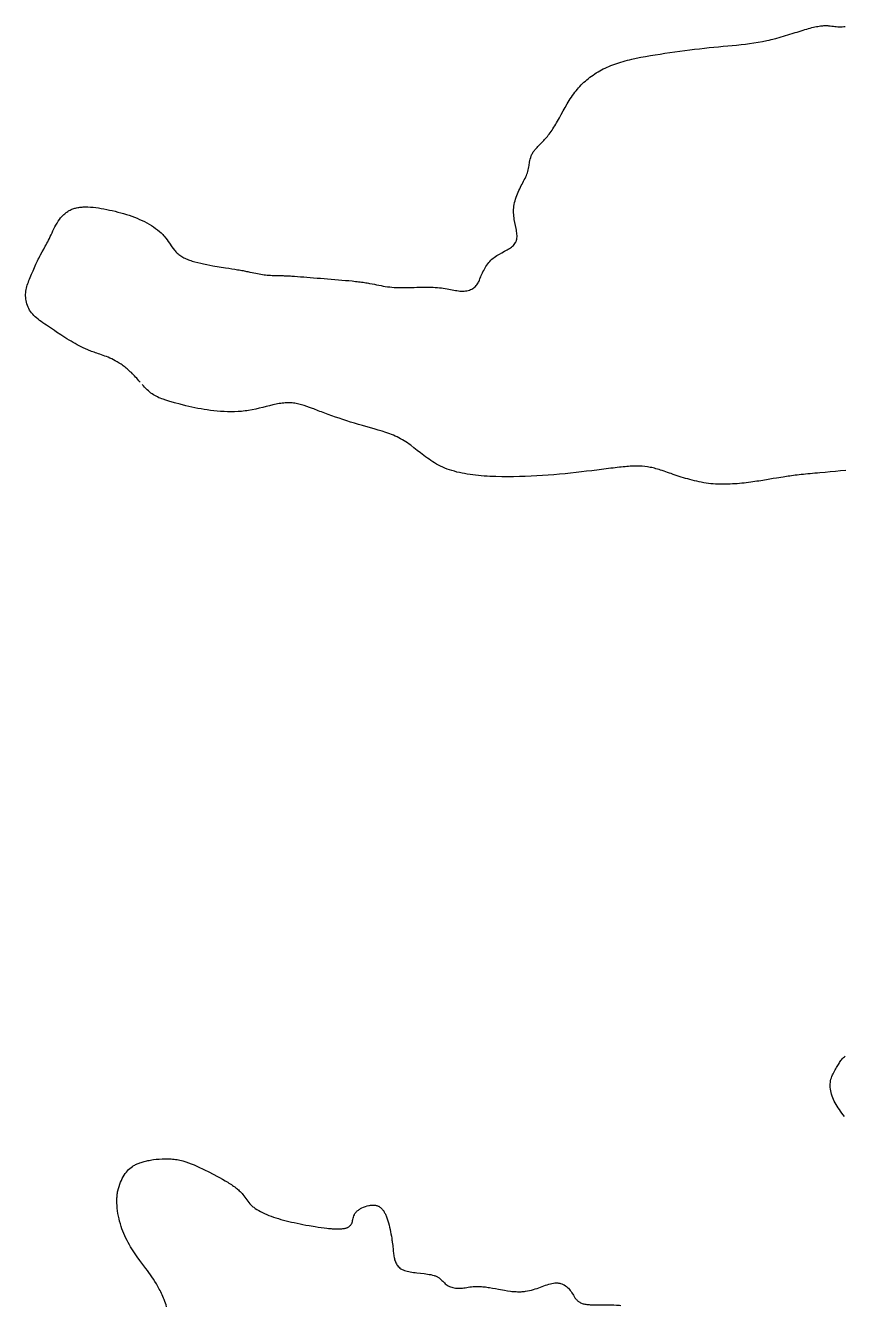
# Model space of a CAD drawing. Header units: millimetres. Extents: x -595 to 2558, y 454 to 5162.
# Drawn here: x -595 to 845, y 2808 to 5060 of the extents above; entities that cross this region are included whole.
import ezdxf

# ---------------------------------------------------------------- set-up
doc = ezdxf.new("R2010")
doc.units = ezdxf.units.MM
doc.layers.add('188', color=7, linetype='Continuous')

msp = doc.modelspace()

# ---------------------------------------------------------------- linework, layer by layer
at = {"layer": '188', "elevation": 188}
for points in [[(-394.1, 4432.6), (-396.1, 4435), (-398, 4437.2), (-399.9, 4439.4), (-401.8, 4441.6), (-403.7, 4443.6), (-405.6, 4445.6), (-407.5, 4447.5), (-409.4, 4449.3), (-411.2, 4451), (-413.1, 4452.7), (-414.9, 4454.3), (-416.7, 4455.9), (-418.5, 4457.4), (-420.3, 4458.8), (-422.1, 4460.2), (-423.9, 4461.5), (-425.6, 4462.8), (-427.4, 4464), (-430.8, 4466.3), (-434.2, 4468.3), (-437.6, 4470.2), (-440.8, 4471.9), (-444, 4473.5), (-447.2, 4475), (-450.3, 4476.3), (-453.3, 4477.5), (-456.3, 4478.6), (-459.1, 4479.7), (-461.9, 4480.6), (-464.7, 4481.6), (-467.3, 4482.5), (-469.9, 4483.4), (-472.4, 4484.2), (-474.8, 4485.1), (-477.2, 4486), (-479.5, 4486.8), (-481.7, 4487.7), (-483.8, 4488.5), (-485.9, 4489.4), (-490, 4491.1), (-493.9, 4492.9), (-497.6, 4494.7), (-501.3, 4496.5), (-504.8, 4498.4), (-508.3, 4500.4), (-511.9, 4502.4), (-515.4, 4504.5), (-519, 4506.6), (-522.7, 4508.9), (-526.3, 4511.2), (-533.7, 4515.9), (-541.1, 4520.8), (-544.8, 4523.2), (-548.3, 4525.6), (-551.9, 4528), (-555.3, 4530.4), (-558.6, 4532.6), (-561.8, 4534.9), (-564.9, 4537.1), (-567.9, 4539.2), (-570.8, 4541.3), (-573.5, 4543.5), (-576.1, 4545.6), (-578.5, 4547.8), (-580.8, 4550), (-583, 4552.3), (-584.9, 4554.6), (-586.7, 4557), (-588.4, 4559.5), (-589.8, 4562.1), (-591.1, 4564.8), (-592.2, 4567.5), (-593.2, 4570.3), (-593.9, 4573.1), (-594.6, 4576), (-595, 4578.8), (-595.3, 4581.6), (-595.4, 4584.5), (-595.4, 4587.3), (-595.3, 4590), (-594.9, 4592.8), (-594.5, 4595.5), (-593.9, 4598.1), (-593.2, 4600.8), (-592.4, 4603.4), (-591.5, 4606), (-590.6, 4608.7), (-589.5, 4611.3), (-588.4, 4614), (-587.3, 4616.8), (-586.1, 4619.6), (-584.9, 4622.4), (-582.4, 4628.3), (-579.8, 4634.3), (-577.2, 4640.2), (-574.5, 4646), (-573.1, 4648.8), (-571.8, 4651.6), (-570.4, 4654.3), (-569.1, 4656.9), (-566.4, 4661.8), (-563.6, 4666.7), (-560.9, 4671.6), (-559.4, 4674.2), (-558, 4676.9), (-556.6, 4679.6), (-555.1, 4682.5), (-553.6, 4685.6), (-552.1, 4688.7), (-550.5, 4692), (-548.9, 4695.4), (-547.3, 4698.8), (-545.5, 4702.3), (-543.8, 4705.7), (-542, 4709.1), (-540, 4712.4), (-538.1, 4715.6), (-536, 4718.6), (-533.8, 4721.5), (-532.7, 4722.9), (-531.6, 4724.2), (-530.4, 4725.4), (-529.2, 4726.7), (-528, 4727.8), (-526.7, 4729), (-525.4, 4730), (-524.1, 4731.1), (-522.8, 4732), (-521.4, 4733), (-520, 4733.8), (-518.5, 4734.7), (-517.1, 4735.4), (-515.5, 4736.2), (-514, 4736.8), (-512.4, 4737.4), (-510.7, 4738), (-509.1, 4738.5), (-507.4, 4739), (-505.6, 4739.4), (-503.8, 4739.8), (-502, 4740.1), (-500.1, 4740.4), (-498.1, 4740.6), (-496.2, 4740.8), (-494.1, 4740.9), (-492.1, 4741), (-490, 4741), (-487.9, 4741), (-485.7, 4740.9), (-481.3, 4740.7), (-476.7, 4740.3), (-472.1, 4739.8), (-467.4, 4739.1), (-462.6, 4738.3), (-457.7, 4737.5), (-452.8, 4736.5), (-447.8, 4735.5), (-442.9, 4734.4), (-437.9, 4733.2), (-432.9, 4731.9), (-428, 4730.6), (-423.1, 4729.2), (-418.2, 4727.7), (-413.4, 4726.2), (-408.6, 4724.5), (-403.9, 4722.8), (-399.3, 4721), (-394.8, 4719.1), (-390.3, 4717), (-386, 4715), (-381.9, 4712.8), (-377.8, 4710.5), (-373.9, 4708.1), (-370.2, 4705.7), (-366.6, 4703.2), (-363.2, 4700.5), (-360, 4697.8), (-356.9, 4695.1), (-354, 4692.2), (-352.7, 4690.7), (-351.4, 4689.3), (-348.9, 4686.2), (-346.6, 4683.2), (-344.4, 4680.1), (-342.3, 4677), (-338.1, 4670.8), (-335.9, 4667.8), (-333.7, 4664.9), (-332.5, 4663.5), (-331.2, 4662.1), (-329.9, 4660.8), (-328.6, 4659.5), (-327.2, 4658.2), (-325.7, 4657), (-324.1, 4655.8), (-322.5, 4654.7), (-320.8, 4653.6), (-319, 4652.6), (-317.1, 4651.6), (-315.2, 4650.6), (-313.2, 4649.7), (-311.1, 4648.8), (-309, 4648), (-306.8, 4647.2), (-304.5, 4646.4), (-302.2, 4645.7), (-299.9, 4644.9), (-297.5, 4644.3), (-292.5, 4643), (-287.4, 4641.8), (-282.2, 4640.6), (-276.8, 4639.5), (-271.4, 4638.5), (-265.8, 4637.5), (-254.6, 4635.6), (-243.5, 4633.8), (-238, 4632.9), (-232.6, 4632), (-227.4, 4631.2), (-222.4, 4630.4), (-219.9, 4630), (-217.5, 4629.6), (-215.2, 4629.2), (-212.9, 4628.8), (-210.7, 4628.4), (-208.6, 4628), (-206.5, 4627.6), (-204.5, 4627.2), (-202.6, 4626.8), (-200.7, 4626.4), (-197.1, 4625.7), (-193.7, 4625), (-190.5, 4624.3), (-187.4, 4623.7), (-184.4, 4623.1), (-181.6, 4622.5), (-178.7, 4622.1), (-175.9, 4621.6), (-173.1, 4621.3), (-170.3, 4621), (-167.4, 4620.8), (-164.5, 4620.6), (-161.4, 4620.5), (-158.3, 4620.4), (-155.1, 4620.3), (-151.7, 4620.2), (-148.1, 4620.1), (-144.3, 4620), (-142.4, 4620), (-140.4, 4619.9), (-138.3, 4619.8), (-136.2, 4619.8), (-134, 4619.7), (-131.8, 4619.5), (-129.5, 4619.4), (-127.1, 4619.3), (-124.7, 4619.1), (-122.2, 4619), (-117, 4618.6), (-111.7, 4618.2), (-106.2, 4617.7), (-100.5, 4617.3), (-94.7, 4616.8), (-88.8, 4616.3), (-82.7, 4615.8), (-76.5, 4615.3), (-70.3, 4614.8), (-64, 4614.3), (-51.4, 4613.3), (-45.1, 4612.8), (-38.9, 4612.2), (-32.7, 4611.7), (-26.7, 4611.2), (-20.8, 4610.6), (-15.1, 4610), (-12.3, 4609.7), (-9.6, 4609.4), (-6.9, 4609), (-4.3, 4608.7), (-1.8, 4608.3), (0.7, 4608), (3.1, 4607.6), (5.4, 4607.2), (7.7, 4606.8), (9.9, 4606.4), (14.1, 4605.6), (18.2, 4604.8), (22.2, 4604), (26.1, 4603.2), (29.9, 4602.4), (33.6, 4601.7), (37.4, 4601.1), (41.3, 4600.5), (45.2, 4600.1), (49.2, 4599.7), (53.3, 4599.4), (57.6, 4599.2), (61.9, 4599.1), (66.2, 4599.1), (70.7, 4599.1), (79.6, 4599.2), (88.4, 4599.4), (92.8, 4599.5), (97.2, 4599.6), (101.4, 4599.7), (105.6, 4599.7), (109.7, 4599.7), (113.7, 4599.7), (117.7, 4599.6), (121.5, 4599.5), (125.3, 4599.3), (129, 4599.1), (132.6, 4598.8), (136.1, 4598.5), (139.5, 4598.1), (142.8, 4597.6), (146, 4597), (149.1, 4596.4), (152.2, 4595.8), (155.1, 4595.2), (158, 4594.6), (160.8, 4594.1), (163.5, 4593.6), (166.2, 4593.2), (168.8, 4592.9), (171.3, 4592.7), (173.8, 4592.7), (176.3, 4592.8), (178.7, 4593.1), (181, 4593.5), (183.2, 4594.1), (185.4, 4594.7), (187.5, 4595.6), (189.4, 4596.5), (191.3, 4597.5), (193, 4598.6), (194.6, 4599.9), (196.1, 4601.2), (197.4, 4602.5), (198.6, 4604), (199.6, 4605.5), (200.6, 4607.1), (201.5, 4608.8), (202.3, 4610.5), (203.1, 4612.3), (203.8, 4614.2), (204.6, 4616.2), (205.4, 4618.2), (206.3, 4620.3), (207.2, 4622.5), (208.2, 4624.7), (209.3, 4627), (210.5, 4629.3), (211.7, 4631.6), (213.1, 4633.9), (214.5, 4636.2), (216, 4638.5), (217.7, 4640.7), (219.4, 4642.9), (221.2, 4645), (223, 4647), (225, 4648.8), (227.1, 4650.6), (229.2, 4652.2), (231.4, 4653.7), (233.6, 4655.2), (235.8, 4656.6), (238.1, 4657.9), (242.7, 4660.4), (247.2, 4662.8), (251.6, 4665.2), (253.7, 4666.4), (255.8, 4667.7), (257.7, 4669), (259.6, 4670.4), (261.3, 4671.8), (262.9, 4673.3), (264.3, 4674.8), (265.6, 4676.4), (266.7, 4678.1), (267.1, 4679), (267.6, 4679.9), (267.9, 4680.9), (268.3, 4681.8), (268.5, 4682.8), (268.7, 4683.8), (269, 4685.9), (269.2, 4688.1), (269.2, 4690.4), (269, 4692.8), (268.7, 4695.2), (268.4, 4697.7), (268, 4700.2), (267.5, 4702.8), (266.4, 4708.1), (265.3, 4713.5), (264.3, 4719), (263.9, 4721.8), (263.5, 4724.6), (263.3, 4727.5), (263.1, 4730.4), (263, 4733.3), (263.1, 4736.3), (263.3, 4739.3), (263.7, 4742.4), (264.2, 4745.4), (264.9, 4748.5), (265.7, 4751.6), (266.6, 4754.8), (267.7, 4757.9), (268.8, 4760.9), (270, 4764), (271.3, 4767), (272.6, 4769.9), (273.9, 4772.8), (275.3, 4775.6), (276.7, 4778.4), (278.1, 4781), (279.4, 4783.6), (280.7, 4786.2), (282, 4788.7), (283.3, 4791.1), (284.5, 4793.6), (285.6, 4796), (286.6, 4798.5), (287.5, 4801), (288.3, 4803.5), (289, 4806.1), (289.5, 4808.7), (290, 4811.4), (290.4, 4814.1), (291.3, 4819.6), (291.9, 4822.4), (292.5, 4825.2), (293.3, 4828), (294.3, 4830.8), (294.9, 4832.1), (295.5, 4833.5), (296.2, 4834.9), (297, 4836.2), (297.8, 4837.6), (298.8, 4838.9), (299.8, 4840.3), (300.8, 4841.6), (302, 4843), (303.2, 4844.3), (304.4, 4845.7), (305.7, 4847.1), (307.1, 4848.5), (308.5, 4850), (310, 4851.4), (311.4, 4853), (313, 4854.5), (314.5, 4856.2), (316.1, 4857.8), (317.7, 4859.5), (319.3, 4861.3), (320.9, 4863.2), (322.6, 4865.1), (324.2, 4867.1), (325.9, 4869.2), (327.5, 4871.4), (329.2, 4873.7), (330.8, 4876), (332.4, 4878.5), (334, 4881), (335.7, 4883.6), (337.3, 4886.4), (338.9, 4889.1), (340.5, 4892), (343.7, 4897.8), (347, 4903.7), (350.3, 4909.8), (353.8, 4916), (357.3, 4922.1), (361, 4928.1), (362.9, 4931.1), (364.9, 4934), (366.8, 4936.9), (368.9, 4939.8), (371, 4942.6), (373.1, 4945.3), (375.3, 4947.9), (377.5, 4950.5), (379.8, 4953.1), (382.2, 4955.5), (384.6, 4957.9), (387, 4960.3), (389.6, 4962.5), (392.1, 4964.8), (394.8, 4966.9), (397.4, 4969), (400.2, 4971.1), (403, 4973), (405.8, 4975), (408.7, 4976.8), (411.7, 4978.6), (414.7, 4980.3), (417.8, 4982), (421, 4983.7), (424.2, 4985.2), (427.5, 4986.7), (430.8, 4988.2), (434.2, 4989.6), (437.6, 4990.9), (441.1, 4992.2), (444.7, 4993.4), (448.3, 4994.6), (452, 4995.8), (455.7, 4996.9), (459.5, 4997.9), (463.3, 4998.9), (467.2, 4999.9), (471.1, 5000.8), (479.1, 5002.6), (487.2, 5004.2), (495.4, 5005.8), (503.8, 5007.2), (512.2, 5008.6), (520.8, 5010), (529.4, 5011.3), (538.1, 5012.5), (555.5, 5014.9), (573, 5017.2), (581.7, 5018.3), (590.3, 5019.3), (598.9, 5020.3), (607.3, 5021.2), (615.7, 5022.1), (623.9, 5022.9), (632, 5023.6), (640, 5024.4), (647.8, 5025.1), (655.6, 5025.8), (663.3, 5026.6), (670.9, 5027.5), (678.5, 5028.4), (686.1, 5029.5), (693.7, 5030.7), (701.3, 5032.1), (708.9, 5033.6), (712.8, 5034.5), (716.6, 5035.4), (724.4, 5037.4), (732.1, 5039.6), (739.8, 5041.8), (747.4, 5044.1), (754.8, 5046.5), (758.4, 5047.6), (762, 5048.7), (765.5, 5049.9), (769, 5050.9), (772.4, 5052), (775.7, 5053), (778.9, 5053.9), (782, 5054.8), (785, 5055.7), (787.9, 5056.4), (790.7, 5057.1), (793.4, 5057.8), (795.9, 5058.3), (798.3, 5058.7), (800.7, 5059.1), (802.9, 5059.4), (805, 5059.6), (807, 5059.8), (808.9, 5059.9), (810.8, 5060), (812.5, 5060), (814.2, 5060), (815.8, 5059.9), (817.4, 5059.8), (820.3, 5059.5), (823.1, 5059.2), (825.8, 5058.8), (828.3, 5058.5), (830.9, 5058.2), (833.4, 5058), (836, 5057.9), (838.6, 5058), (841.3, 5058.1), (843.9, 5058.4), (846.5, 5058.7)], [(847.8, 4277.1), (838.6, 4276.3), (829.4, 4275.4), (820.2, 4274.6), (811.1, 4273.9), (802.2, 4273.1), (797.8, 4272.7), (793.4, 4272.3), (789.2, 4271.9), (785, 4271.5), (780.9, 4271.1), (776.9, 4270.7), (773.1, 4270.3), (769.3, 4269.9), (765.7, 4269.5), (762.2, 4269.1), (758.8, 4268.7), (755.5, 4268.3), (752.3, 4267.8), (749.1, 4267.4), (746.1, 4267), (743.1, 4266.5), (737.2, 4265.6), (725.7, 4263.7), (719.9, 4262.8), (714, 4261.8), (711, 4261.3), (707.9, 4260.7), (704.7, 4260.2), (701.5, 4259.7), (698.2, 4259.2), (694.8, 4258.6), (691.3, 4258.1), (687.7, 4257.6), (684, 4257), (680.3, 4256.5), (676.5, 4256), (672.6, 4255.5), (668.6, 4255.1), (664.6, 4254.7), (660.6, 4254.3), (656.5, 4253.9), (652.4, 4253.6), (648.2, 4253.4), (644, 4253.1), (639.8, 4253), (635.6, 4252.9), (631.3, 4252.9), (627.1, 4252.9), (622.8, 4253.1), (618.6, 4253.3), (614.3, 4253.6), (610.1, 4253.9), (605.9, 4254.4), (601.7, 4255), (597.6, 4255.6), (593.4, 4256.4), (589.4, 4257.2), (585.3, 4258.1), (581.3, 4259), (577.3, 4260), (573.4, 4261.1), (569.5, 4262.2), (565.7, 4263.3), (561.9, 4264.5), (558.2, 4265.7), (554.5, 4266.8), (550.9, 4268), (547.4, 4269.2), (544, 4270.4), (540.6, 4271.6), (537.3, 4272.7), (534, 4273.9), (530.9, 4274.9), (527.8, 4276), (524.8, 4277), (521.9, 4277.9), (519.1, 4278.8), (516.3, 4279.6), (513.7, 4280.3), (511.1, 4281), (508.6, 4281.6), (506.1, 4282.2), (503.6, 4282.7), (501.2, 4283.1), (498.8, 4283.5), (494.1, 4284.2), (489.3, 4284.6), (486.8, 4284.7), (484.4, 4284.8), (481.9, 4284.9), (479.3, 4284.9), (476.7, 4284.8), (474, 4284.8), (471.3, 4284.6), (468.4, 4284.5), (465.5, 4284.3), (462.5, 4284), (459.3, 4283.8), (456, 4283.5), (452.7, 4283.1), (449.2, 4282.8), (445.6, 4282.4), (441.9, 4281.9), (438.2, 4281.5), (434.3, 4281), (430.4, 4280.6), (426.3, 4280.1), (422.2, 4279.6), (418.1, 4279), (413.8, 4278.5), (409.5, 4277.9), (405.1, 4277.4), (400.7, 4276.8), (391.6, 4275.7), (382.4, 4274.6), (373, 4273.5), (363.5, 4272.5), (353.8, 4271.5), (344, 4270.6), (334.2, 4269.7), (324.2, 4268.9), (314.2, 4268.2), (304.1, 4267.6), (293.9, 4267.1), (283.6, 4266.6), (273.3, 4266.3), (263, 4266.1), (252.6, 4266.1), (242.3, 4266.2), (231.9, 4266.4), (221.6, 4266.8), (216.4, 4267.1), (211.3, 4267.4), (206.3, 4267.8), (201.3, 4268.3), (196.3, 4268.8), (191.4, 4269.4), (186.5, 4270.1), (181.7, 4270.8), (177, 4271.6), (172.4, 4272.5), (167.8, 4273.5), (163.3, 4274.5), (158.9, 4275.7), (154.6, 4276.9), (150.4, 4278.3), (146.4, 4279.7), (142.4, 4281.2), (138.5, 4282.9), (134.8, 4284.6), (131.2, 4286.5), (127.7, 4288.4), (124.2, 4290.4), (120.9, 4292.5), (117.7, 4294.6), (114.5, 4296.8), (111.4, 4299), (108.3, 4301.2), (105.3, 4303.5), (99.4, 4308.1), (93.6, 4312.6), (87.9, 4317.1), (82.2, 4321.5), (79.3, 4323.6), (76.4, 4325.6), (73.5, 4327.6), (70.5, 4329.5), (67.5, 4331.3), (64.4, 4333), (61.3, 4334.6), (58.2, 4336.2), (55, 4337.7), (51.8, 4339.1), (48.6, 4340.4), (45.3, 4341.7), (42, 4342.9), (38.6, 4344.1), (31.8, 4346.4), (25, 4348.4), (18.1, 4350.4), (11.1, 4352.4), (-2.8, 4356.2), (-9.8, 4358.2), (-16.7, 4360.2), (-23.6, 4362.3), (-30.5, 4364.5), (-37.2, 4366.7), (-43.9, 4369), (-50.4, 4371.2), (-56.7, 4373.5), (-62.9, 4375.7), (-69, 4378), (-71.9, 4379.1), (-74.8, 4380.2), (-77.6, 4381.2), (-80.4, 4382.3), (-83.1, 4383.3), (-85.8, 4384.4), (-88.4, 4385.4), (-90.9, 4386.3), (-95.9, 4388.2), (-100.7, 4389.9), (-105.4, 4391.5), (-110, 4392.9), (-112.4, 4393.5), (-114.7, 4394.1), (-117, 4394.6), (-119.3, 4395.1), (-121.6, 4395.5), (-124, 4395.8), (-126.3, 4396), (-128.7, 4396.2), (-131.2, 4396.3), (-133.6, 4396.3), (-136.1, 4396.3), (-138.7, 4396.1), (-141.2, 4395.9), (-143.9, 4395.6), (-146.6, 4395.2), (-149.3, 4394.8), (-152.1, 4394.3), (-154.8, 4393.7), (-160.6, 4392.5), (-166.4, 4391.1), (-172.3, 4389.7), (-178.3, 4388.2), (-184.4, 4386.7), (-190.6, 4385.3), (-196.8, 4384), (-203, 4382.9), (-206.1, 4382.4), (-209.3, 4381.9), (-212.4, 4381.6), (-215.5, 4381.2), (-221.7, 4380.7), (-227.9, 4380.5), (-234.1, 4380.4), (-240.2, 4380.4), (-246.3, 4380.7), (-252.3, 4381), (-258.3, 4381.5), (-264.2, 4382.1), (-270, 4382.9), (-275.7, 4383.7), (-281.3, 4384.5), (-286.8, 4385.5), (-292.2, 4386.5), (-297.6, 4387.6), (-302.9, 4388.7), (-308.1, 4389.9), (-313.3, 4391.1), (-323.5, 4393.7), (-333.6, 4396.4), (-343.6, 4399.2), (-348.6, 4400.7), (-353.5, 4402.4), (-356, 4403.3), (-358.4, 4404.3), (-360.8, 4405.3), (-363.2, 4406.5), (-365.6, 4407.7), (-368, 4409), (-370.3, 4410.4), (-372.7, 4411.9), (-374.9, 4413.5), (-377.2, 4415.3), (-379.5, 4417.1), (-381.7, 4419.1), (-383.9, 4421.3), (-386.1, 4423.6), (-388.2, 4426), (-390.3, 4428.6)], [(845.2, 3140.3), (842.9, 3143.5), (840.7, 3146.6), (838.5, 3149.7), (836.4, 3152.6), (834.3, 3155.6), (832.4, 3158.5), (830.6, 3161.4), (828.9, 3164.3), (827.4, 3167.2), (826, 3170.3), (824.7, 3173.3), (823.6, 3176.4), (822.6, 3179.5), (821.8, 3182.6), (821.2, 3185.7), (820.7, 3188.7), (820.4, 3191.8), (820.2, 3194.7), (820.3, 3197.7), (820.5, 3200.5), (820.9, 3203.3), (821.5, 3206), (822.3, 3208.6), (823.2, 3211.1), (824.2, 3213.5), (825.3, 3215.8), (826.4, 3218.1), (827.7, 3220.3), (828.9, 3222.4), (830.1, 3224.5), (831.3, 3226.5), (832.5, 3228.4), (833.7, 3230.3), (834.7, 3232.1), (835.8, 3233.9), (836.8, 3235.6), (837.9, 3237.2), (838.9, 3238.7), (840, 3240.2), (841.2, 3241.7), (842.4, 3243), (843.7, 3244.3), (845.1, 3245.5), (846.6, 3246.6)], [(-347.3, 2805.8), (-348.4, 2809), (-349.4, 2812.1), (-350.6, 2815.2), (-351.7, 2818.2), (-352.8, 2821), (-354, 2823.8), (-355.2, 2826.6), (-356.4, 2829.2), (-357.7, 2831.8), (-358.9, 2834.3), (-360.2, 2836.7), (-361.4, 2839.1), (-362.7, 2841.4), (-365.3, 2845.9), (-367.9, 2850.2), (-370.6, 2854.3), (-373.3, 2858.3), (-375.9, 2862.1), (-378.6, 2865.8), (-381.2, 2869.4), (-383.9, 2873), (-389.1, 2880), (-394.2, 2886.8), (-399.1, 2893.6), (-401.6, 2897), (-403.9, 2900.5), (-406.3, 2904), (-408.5, 2907.5), (-410.8, 2911.2), (-412.9, 2914.9), (-415, 2918.6), (-417, 2922.5), (-419, 2926.4), (-420.8, 2930.4), (-422.6, 2934.4), (-424.3, 2938.6), (-425.9, 2942.8), (-427.4, 2947.1), (-428.7, 2951.5), (-430, 2956), (-431.1, 2960.6), (-432.1, 2965.2), (-433, 2969.8), (-433.7, 2974.4), (-434.3, 2979), (-434.6, 2983.6), (-434.9, 2988.2), (-434.9, 2992.7), (-434.7, 2997.1), (-434.6, 2999.2), (-434.4, 3001.4), (-434.1, 3003.5), (-433.8, 3005.6), (-433.5, 3007.7), (-433.1, 3009.7), (-432.2, 3013.7), (-431.1, 3017.5), (-429.8, 3021.2), (-428.5, 3024.7), (-427, 3028.1), (-425.4, 3031.4), (-423.7, 3034.5), (-421.9, 3037.4), (-420.1, 3040.1), (-418.2, 3042.6), (-416.3, 3044.9), (-414.3, 3047.1), (-412.1, 3049.1), (-409.9, 3051), (-407.5, 3052.7), (-406.2, 3053.5), (-404.9, 3054.3), (-403.5, 3055.1), (-402.1, 3055.8), (-400.6, 3056.5), (-399.1, 3057.2), (-397.5, 3057.8), (-395.9, 3058.5), (-394.2, 3059.1), (-392.4, 3059.7), (-390.5, 3060.2), (-388.6, 3060.8), (-386.6, 3061.3), (-384.5, 3061.8), (-382.3, 3062.4), (-380.1, 3062.8), (-377.9, 3063.3), (-375.5, 3063.7), (-373.1, 3064.1), (-370.7, 3064.5), (-365.7, 3065.1), (-360.6, 3065.6), (-355.4, 3066), (-350.1, 3066.1), (-344.8, 3066.1), (-342.1, 3066), (-339.5, 3065.8), (-336.8, 3065.6), (-334.2, 3065.3), (-331.6, 3065), (-329, 3064.6), (-326.4, 3064.1), (-323.8, 3063.6), (-321.3, 3063), (-318.8, 3062.3), (-313.8, 3060.9), (-308.8, 3059.2), (-303.9, 3057.4), (-299, 3055.4), (-294.1, 3053.3), (-289.2, 3051), (-284.3, 3048.6), (-279.3, 3046.2), (-274.3, 3043.6), (-264.2, 3038.4), (-259.2, 3035.7), (-254.2, 3033), (-249.2, 3030.3), (-244.5, 3027.5), (-239.9, 3024.8), (-237.7, 3023.4), (-235.5, 3022), (-233.4, 3020.6), (-231.4, 3019.3), (-229.4, 3017.9), (-227.5, 3016.5), (-225.7, 3015.2), (-224, 3013.8), (-222.4, 3012.5), (-220.9, 3011.2), (-219.5, 3009.9), (-218.2, 3008.6), (-216.9, 3007.3), (-215.7, 3006), (-214.6, 3004.7), (-213.5, 3003.4), (-211.6, 3000.9), (-209.7, 2998.5), (-208, 2996.1), (-204.7, 2991.4), (-202.9, 2989.2), (-201, 2987), (-199, 2984.9), (-197.8, 2983.8), (-196.7, 2982.8), (-195.4, 2981.7), (-194.1, 2980.7), (-192.8, 2979.7), (-191.4, 2978.7), (-188.5, 2976.8), (-185.3, 2975), (-182, 2973.2), (-178.6, 2971.4), (-174.9, 2969.7), (-171.2, 2968.1), (-167.3, 2966.5), (-163.2, 2965), (-159.1, 2963.5), (-154.9, 2962.1), (-150.6, 2960.8), (-146.2, 2959.5), (-141.7, 2958.3), (-137.1, 2957.1), (-132.4, 2955.9), (-127.6, 2954.8), (-122.7, 2953.7), (-117.7, 2952.6), (-112.6, 2951.6), (-107.4, 2950.6), (-102.1, 2949.5), (-96.7, 2948.6), (-85.9, 2946.7), (-80.6, 2945.9), (-75.3, 2945.1), (-70.2, 2944.4), (-65.2, 2943.8), (-62.7, 2943.5), (-60.4, 2943.3), (-58, 2943.1), (-55.8, 2942.9), (-53.6, 2942.8), (-51.5, 2942.7), (-49.4, 2942.6), (-47.5, 2942.6), (-45.6, 2942.5), (-43.8, 2942.6), (-42.1, 2942.6), (-40.4, 2942.7), (-38.8, 2942.9), (-37.4, 2943.1), (-35.9, 2943.3), (-34.6, 2943.5), (-33.3, 2943.8), (-32.1, 2944.1), (-31, 2944.5), (-29.9, 2944.8), (-28.9, 2945.3), (-27.9, 2945.7), (-27, 2946.2), (-26.2, 2946.7), (-25.5, 2947.3), (-24.8, 2947.9), (-24.1, 2948.5), (-23.5, 2949.2), (-23, 2949.9), (-22.5, 2950.6), (-22.1, 2951.4), (-21.7, 2952.2), (-21, 2953.8), (-20.5, 2955.6), (-20, 2957.5), (-19.5, 2959.4), (-19.1, 2961.4), (-18.5, 2963.4), (-17.8, 2965.5), (-17, 2967.5), (-16.5, 2968.5), (-16, 2969.5), (-15.3, 2970.4), (-14.6, 2971.4), (-13.9, 2972.3), (-13, 2973.3), (-12.1, 2974.2), (-11, 2975.1), (-9.9, 2975.9), (-8.8, 2976.7), (-7.6, 2977.5), (-6.3, 2978.3), (-4.9, 2979.1), (-3.6, 2979.8), (-0.7, 2981), (2.3, 2982.1), (5.3, 2983.1), (8.4, 2983.8), (9.9, 2984.1), (11.4, 2984.3), (12.9, 2984.4), (14.4, 2984.5), (15.8, 2984.6), (17.2, 2984.5), (18.5, 2984.4), (19.9, 2984.3), (21.1, 2984), (22.3, 2983.7), (23.5, 2983.3), (24.7, 2982.9), (25.8, 2982.4), (26.8, 2981.8), (27.8, 2981.2), (28.8, 2980.4), (29.8, 2979.7), (30.7, 2978.8), (31.6, 2977.9), (32.4, 2976.9), (33.3, 2975.9), (34.1, 2974.8), (34.8, 2973.6), (35.6, 2972.4), (36.3, 2971.1), (37, 2969.8), (37.7, 2968.4), (38.4, 2966.9), (39, 2965.4), (39.6, 2963.8), (40.3, 2962.1), (40.8, 2960.4), (42, 2956.9), (43.1, 2953.2), (44.1, 2949.4), (45, 2945.5), (45.9, 2941.6), (46.7, 2937.7), (47.4, 2933.8), (48.1, 2930), (48.7, 2926.3), (49.2, 2922.8), (49.4, 2921.1), (49.7, 2919.4), (50.1, 2916.3), (50.4, 2913.4), (50.7, 2910.6), (51, 2907.9), (51.2, 2905.4), (51.5, 2903.1), (51.7, 2900.8), (52, 2898.6), (52.3, 2896.5), (52.6, 2894.5), (53, 2892.5), (53.4, 2890.5), (53.9, 2888.5), (54.5, 2886.6), (55.2, 2884.8), (56, 2883), (56.9, 2881.2), (57.9, 2879.6), (59, 2878), (60.3, 2876.5), (61.7, 2875.1), (63.2, 2873.8), (65, 2872.6), (66.9, 2871.5), (68.9, 2870.6), (71.1, 2869.7), (73.5, 2868.9), (76, 2868.2), (78.6, 2867.6), (81.3, 2867), (84.1, 2866.5), (87, 2866.1), (89.9, 2865.7), (93, 2865.3), (99.3, 2864.7), (105.6, 2864), (108.8, 2863.6), (111.9, 2863.2), (114.9, 2862.7), (117.8, 2862.2), (120.6, 2861.5), (123.3, 2860.8), (124.5, 2860.3), (125.7, 2859.9), (126.9, 2859.4), (128, 2858.8), (129.1, 2858.3), (130.1, 2857.7), (132, 2856.4), (133.7, 2855), (135.4, 2853.6), (137, 2852.1), (138.5, 2850.6), (141.5, 2847.6), (143, 2846.2), (144.6, 2844.9), (146.3, 2843.6), (148.1, 2842.5), (150.1, 2841.6), (152.1, 2840.7), (154.2, 2840), (156.4, 2839.4), (158.7, 2838.9), (161, 2838.5), (163.4, 2838.3), (165.8, 2838.2), (168.3, 2838.2), (170.7, 2838.3), (173.2, 2838.5), (175.7, 2838.8), (178.2, 2839.2), (180.7, 2839.6), (183.4, 2840.1), (186.1, 2840.5), (189.1, 2840.9), (192.2, 2841.2), (193.8, 2841.3), (195.5, 2841.4), (197.2, 2841.5), (199, 2841.5), (200.9, 2841.5), (202.8, 2841.5), (204.8, 2841.4), (206.9, 2841.2), (209.1, 2841), (211.3, 2840.8), (213.7, 2840.5), (216, 2840.2), (218.5, 2839.8), (221, 2839.4), (226.1, 2838.5), (231.3, 2837.6), (236.7, 2836.6), (247.4, 2834.7), (252.7, 2833.9), (257.8, 2833.1), (260.3, 2832.8), (262.8, 2832.6), (265.2, 2832.4), (267.5, 2832.3), (269.8, 2832.2), (272, 2832.1), (274.2, 2832.1), (276.3, 2832.2), (278.3, 2832.3), (280.3, 2832.5), (282.3, 2832.7), (284.2, 2832.9), (287.9, 2833.5), (291.4, 2834.2), (294.8, 2835.1), (298.1, 2836), (301.3, 2837), (304.4, 2838), (310.5, 2840.2), (316.4, 2842.4), (319.4, 2843.4), (322.3, 2844.4), (325.1, 2845.2), (327.9, 2846), (330.6, 2846.6), (333.3, 2847.1), (335.9, 2847.5), (338.5, 2847.6), (339.8, 2847.6), (341, 2847.5), (342.2, 2847.4), (343.4, 2847.2), (344.6, 2847), (345.7, 2846.7), (348, 2846), (350.1, 2845.1), (352.2, 2844), (354.2, 2842.7), (356.1, 2841.3), (357.9, 2839.8), (359.7, 2838.1), (361.3, 2836.3), (362.8, 2834.3), (364.2, 2832.3), (365.6, 2830.2), (368.3, 2825.8), (369.6, 2823.7), (371.1, 2821.6), (372.7, 2819.5), (373.5, 2818.5), (374.4, 2817.6), (375.4, 2816.7), (376.4, 2815.8), (377.4, 2815), (378.5, 2814.2), (379.7, 2813.5), (381, 2812.8), (382.4, 2812.2), (383.8, 2811.6), (385.3, 2811.1), (386.9, 2810.7), (388.6, 2810.3), (390.4, 2810), (392.2, 2809.8), (394.1, 2809.5), (396.1, 2809.4), (398.1, 2809.2), (400.2, 2809.1), (402.3, 2809.1), (406.7, 2809), (411.2, 2809), (415.9, 2809.1), (425.4, 2809.2), (430.2, 2809.2), (434.9, 2809.1), (439.7, 2809), (444.5, 2808.7), (449.4, 2808.3), (451.9, 2808)]]:
    msp.add_lwpolyline(points, dxfattribs=at)

doc.saveas('drawing.dxf')
